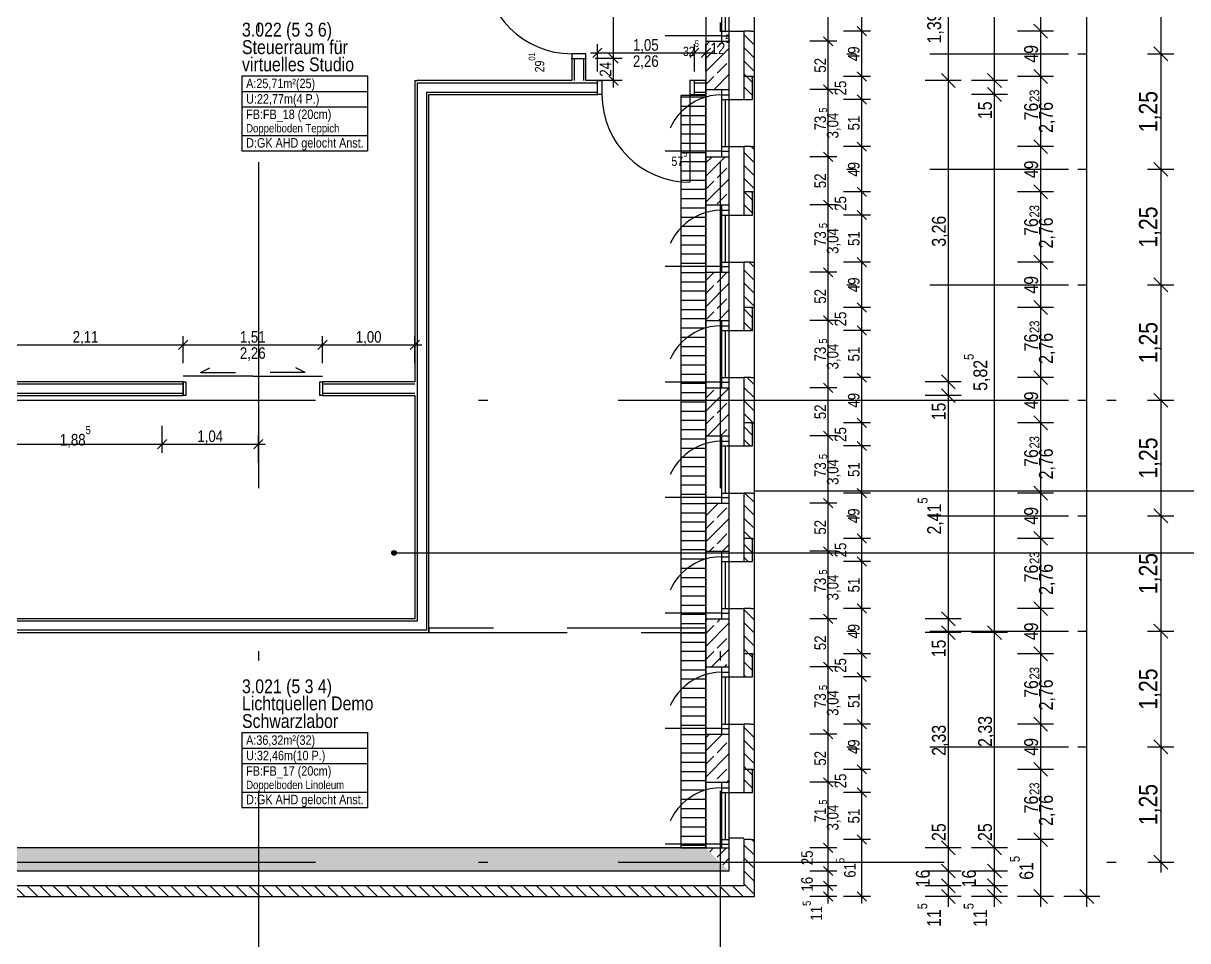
# Model space of a CAD drawing. Extents: x 0.1 to 69.2, y -3.1 to 71.7.
# Drawn here: x 47.27 to 59.87, y 3.18 to 13.11 of the extents above; entities that cross this region are included whole.
import ezdxf

# ---------------------------------------------------------------- set-up
doc = ezdxf.new("R2010")
doc.units = 0
doc.header["$MEASUREMENT"] = 0
for name, pattern in [('Achse', [0.0023, 0, -0.0008, 0.0015, 0]), ('Strichlinie oben', [0.0012, 0.0007, -0.0005]), ('Strichlinie_ kurz', [0.0023, 0.0015, -0.0008]), ('Strichpunktlinie', [0.006703, 0.003528, -0.001764, 0, -0.001411])]:
    doc.linetypes.add(name, pattern=pattern)
for name, color, linetype in [('A11 Achsen.A', 7, 'Continuous'), ('A12 Achsen1-Bem.A', 7, 'Continuous'), ('A12 Achsen1.A', 7, 'Continuous'), ('A27 Unterzug.TK', 7, 'Continuous'), ('A33 Beton Ansicht.TK', 7, 'Continuous'), ('A33 Beton Schnitt.TK', 7, 'Continuous'), ('A35 Mauer Schnitt.TK', 7, 'Continuous'), ('A35 Mauer Schnitt_Versatzstein.TK', 7, 'Continuous'), ('A43 Leichte Trennwand.NK', 7, 'Continuous'), ('A48 Fenster.TU', 7, 'Continuous'), ('A54 Heizung Konvektoren.HT', 7, 'Continuous'), ('A71 Bem100.TX', 7, 'Continuous'), ('A74 Raumstempel.TX', 7, 'Continuous')]:
    doc.layers.add(name, color=color, linetype=linetype)
doc.styles.add('ERSTELLTER_STIL_1', font='ARIALN.TTF')
pattern_1 = [(135, (-18.97232, -5.88776), (0.07071068, 0.07071068), [])]
pattern_2 = [(45, (-18.97232, -5.88776), (-0.14142136, 0.14142136), []), (45, (-19.04303, -5.81705), (-0.14142136, 0.14142136), [0.15, -0.05])]

msp = doc.modelspace()

# ---------------------------------------------------------------- hatches: boundary and pattern name
at = {"layer": 'A33 Beton Schnitt.TK', "linetype": 'Continuous', "ltscale": 1000}
h = msp.add_hatch(dxfattribs=at)
h.set_pattern_fill('BETON__STAHLBETON_0003', color=256, scale=100, style=0, pattern_type=2)
h.set_pattern_definition(pattern_2)
h.paths.add_polyline_path([(54.657, 12.394), (54.827, 12.394), (54.907, 12.394), (54.907, 12.914), (54.827, 12.914), (54.657, 12.914)], flags=0)
h = msp.add_hatch(dxfattribs=at)
h.set_pattern_fill('BETON__STAHLBETON_0003', color=256, scale=100, style=0, pattern_type=2)
h.set_pattern_definition(pattern_2)
h.paths.add_polyline_path([(54.657, 11.144), (54.827, 11.144), (54.907, 11.144), (54.907, 11.664), (54.827, 11.664), (54.657, 11.664)], flags=0)
h = msp.add_hatch(dxfattribs=at)
h.set_pattern_fill('BETON__STAHLBETON_0003', color=256, scale=100, style=0, pattern_type=2)
h.set_pattern_definition(pattern_2)
h.paths.add_polyline_path([(54.657, 9.894), (54.827, 9.894), (54.907, 9.894), (54.907, 10.414), (54.827, 10.414), (54.657, 10.414)], flags=0)
h = msp.add_hatch(dxfattribs=at)
h.set_pattern_fill('BETON__STAHLBETON_0003', color=256, scale=100, style=0, pattern_type=2)
h.set_pattern_definition(pattern_2)
h.paths.add_polyline_path([(54.657, 8.644), (54.827, 8.644), (54.907, 8.644), (54.907, 9.164), (54.827, 9.164), (54.657, 9.164)], flags=0)
h = msp.add_hatch(dxfattribs=at)
h.set_pattern_fill('BETON__STAHLBETON_0003', color=256, scale=100, style=0, pattern_type=2)
h.set_pattern_definition(pattern_2)
h.paths.add_polyline_path([(54.657, 7.914), (54.657, 7.394), (54.827, 7.394), (54.907, 7.394), (54.907, 7.914), (54.827, 7.914)], flags=0)
h = msp.add_hatch(dxfattribs=at)
h.set_pattern_fill('BETON__STAHLBETON_0003', color=256, scale=100, style=0, pattern_type=2)
h.set_pattern_definition(pattern_2)
h.paths.add_polyline_path([(54.657, 6.144), (54.827, 6.144), (54.907, 6.144), (54.907, 6.664), (54.827, 6.664), (54.657, 6.664)], flags=0)
h = msp.add_hatch(dxfattribs=at)
h.set_pattern_fill('BETON__STAHLBETON_0003', color=256, scale=100, style=0, pattern_type=2)
h.set_pattern_definition(pattern_2)
h.paths.add_polyline_path([(54.657, 4.894), (54.827, 4.894), (54.907, 4.894), (54.907, 5.414), (54.827, 5.414), (54.657, 5.414)], flags=0)
h = msp.add_hatch(dxfattribs=at)
h.set_pattern_fill('BETON__STAHLBETON_0003', color=256, scale=100, style=0, pattern_type=2)
h.set_pattern_definition(pattern_2)
h.paths.add_polyline_path([(54.657, 4.184), (26.217, 4.184), (25.967, 3.934), (54.907, 3.934)], flags=0)
h = msp.add_hatch(dxfattribs=at)
h.set_pattern_fill('BETON__STAHLBETON_0003', color=256, scale=100, style=0, pattern_type=2)
h.set_pattern_definition(pattern_2)
h.paths.add_polyline_path([(54.657, 4.184), (54.907, 3.934), (54.907, 4.184), (54.827, 4.184)], flags=0)
at = {"layer": 'A35 Mauer Schnitt.TK', "linetype": 'Continuous', "ltscale": 1000}
h = msp.add_hatch(dxfattribs=at)
h.set_pattern_fill('MW_HLZ_0003', color=256, scale=100, style=0, pattern_type=2)
h.set_pattern_definition(pattern_1)
h.paths.add_polyline_path([(55.182, 13.024), (55.067, 13.024), (55.067, 12.534), (55.182, 12.534)], flags=0)
h = msp.add_hatch(dxfattribs=at)
h.set_pattern_fill('MW_HLZ_0003', color=256, scale=100, style=0, pattern_type=2)
h.set_pattern_definition(pattern_1)
h.paths.add_polyline_path([(55.182, 11.774), (55.067, 11.774), (55.067, 11.284), (55.182, 11.284)], flags=0)
h = msp.add_hatch(dxfattribs=at)
h.set_pattern_fill('MW_HLZ_0003', color=256, scale=100, style=0, pattern_type=2)
h.set_pattern_definition(pattern_1)
h.paths.add_polyline_path([(55.182, 10.524), (55.067, 10.524), (55.067, 10.034), (55.182, 10.034)], flags=0)
h = msp.add_hatch(dxfattribs=at)
h.set_pattern_fill('MW_HLZ_0003', color=256, scale=100, style=0, pattern_type=2)
h.set_pattern_definition(pattern_1)
h.paths.add_polyline_path([(55.182, 9.274), (55.067, 9.274), (55.067, 8.784), (55.182, 8.784)], flags=0)
h = msp.add_hatch(dxfattribs=at)
h.set_pattern_fill('MW_HLZ_0003', color=256, scale=100, style=0, pattern_type=2)
h.set_pattern_definition(pattern_1)
h.paths.add_polyline_path([(55.182, 8.024), (55.067, 8.024), (55.067, 7.534), (55.182, 7.534)], flags=0)
h = msp.add_hatch(dxfattribs=at)
h.set_pattern_fill('MW_HLZ_0003', color=256, scale=100, style=0, pattern_type=2)
h.set_pattern_definition(pattern_1)
h.paths.add_polyline_path([(55.182, 6.774), (55.067, 6.774), (55.067, 6.284), (55.182, 6.284)], flags=0)
h = msp.add_hatch(dxfattribs=at)
h.set_pattern_fill('MW_HLZ_0003', color=256, scale=100, style=0, pattern_type=2)
h.set_pattern_definition(pattern_1)
h.paths.add_polyline_path([(55.182, 5.524), (55.067, 5.524), (55.067, 5.034), (55.182, 5.034)], flags=0)
h = msp.add_hatch(dxfattribs=at)
h.set_pattern_fill('MW_HLZ_0003', color=256, scale=100, style=0, pattern_type=2)
h.set_pattern_definition(pattern_1)
h.paths.add_polyline_path([(55.182, 4.274), (55.067, 4.274), (55.067, 3.774), (55.182, 3.659)], flags=0)
h = msp.add_hatch(dxfattribs=at)
h.set_pattern_fill('MW_HLZ_0003', color=256, scale=100, style=0, pattern_type=2)
h.set_pattern_definition(pattern_1)
h.paths.add_polyline_path([(55.067, 3.774), (25.807, 3.774), (25.692, 3.659), (55.182, 3.659)], flags=0)
at = {"layer": 'A35 Mauer Schnitt_Versatzstein.TK', "linetype": 'Continuous', "ltscale": 1000}
h = msp.add_hatch(dxfattribs=at)
h.set_pattern_fill('MW_HLZ_0003', color=256, scale=100, style=0, pattern_type=2)
h.set_pattern_definition(pattern_1)
h.paths.add_polyline_path([(55.162, 12.284), (55.162, 12.534), (55.067, 12.534), (55.067, 12.284)], flags=0)
h = msp.add_hatch(dxfattribs=at)
h.set_pattern_fill('MW_HLZ_0003', color=256, scale=100, style=0, pattern_type=2)
h.set_pattern_definition(pattern_1)
h.paths.add_polyline_path([(55.162, 11.034), (55.162, 11.284), (55.067, 11.284), (55.067, 11.034)], flags=0)
h = msp.add_hatch(dxfattribs=at)
h.set_pattern_fill('MW_HLZ_0003', color=256, scale=100, style=0, pattern_type=2)
h.set_pattern_definition(pattern_1)
h.paths.add_polyline_path([(55.162, 9.784), (55.162, 10.034), (55.067, 10.034), (55.067, 9.784)], flags=0)
h = msp.add_hatch(dxfattribs=at)
h.set_pattern_fill('MW_HLZ_0003', color=256, scale=100, style=0, pattern_type=2)
h.set_pattern_definition(pattern_1)
h.paths.add_polyline_path([(55.162, 8.534), (55.162, 8.784), (55.067, 8.784), (55.067, 8.534)], flags=0)
h = msp.add_hatch(dxfattribs=at)
h.set_pattern_fill('MW_HLZ_0003', color=256, scale=100, style=0, pattern_type=2)
h.set_pattern_definition(pattern_1)
h.paths.add_polyline_path([(55.162, 7.284), (55.162, 7.534), (55.067, 7.534), (55.067, 7.284)], flags=0)
h = msp.add_hatch(dxfattribs=at)
h.set_pattern_fill('MW_HLZ_0003', color=256, scale=100, style=0, pattern_type=2)
h.set_pattern_definition(pattern_1)
h.paths.add_polyline_path([(55.162, 6.034), (55.162, 6.284), (55.067, 6.284), (55.067, 6.034)], flags=0)
h = msp.add_hatch(dxfattribs=at)
h.set_pattern_fill('MW_HLZ_0003', color=256, scale=100, style=0, pattern_type=2)
h.set_pattern_definition(pattern_1)
h.paths.add_polyline_path([(55.162, 4.784), (55.162, 5.034), (55.067, 5.034), (55.067, 4.784)], flags=0)
at = {"layer": 'A54 Heizung Konvektoren.HT', "linetype": 'Continuous', "ltscale": 1000}
h = msp.add_hatch(dxfattribs=at)
h.set_pattern_fill('HOLZ_SCHALUNG_LIEGEND__1_A2', color=256, scale=100, style=0, pattern_type=2)
h.set_pattern_definition([(0, (-18.97232, -5.88776), (0, 0.1), [])])
h.paths.add_polyline_path([(54.657, 4.184), (54.657, 12.329), (54.385, 12.329), (54.385, 4.184)], flags=0)
at = {"layer": 'A74 Raumstempel.TX', "linetype": 'Continuous'}
msp.add_hatch(color=256, dxfattribs=at).paths.add_polyline_path([(51.306, 7.377), (51.304, 7.387), (51.298, 7.395), (51.29, 7.4), (51.281, 7.402), (51.271, 7.4), (51.263, 7.395), (51.258, 7.387), (51.256, 7.377), (51.258, 7.368), (51.263, 7.359), (51.271, 7.354), (51.281, 7.352), (51.29, 7.354), (51.298, 7.359), (51.304, 7.368)], flags=0)

# ---------------------------------------------------------------- linework, layer by layer
at = {"layer": 'A11 Achsen.A', "linetype": 'Strichpunktlinie', "ltscale": 1000}
for p, q in [((49.812, 66.029), (49.812, -2.341)), ((54.812, 66.029), (54.812, -2.341)), ((19.692, 9.029), (61.182, 9.029)), ((19.692, 4.029), (61.182, 4.029))]:
    msp.add_line(p, q, dxfattribs=at)
at = {"layer": 'A12 Achsen1-Bem.A', "linetype": 'Continuous', "ltscale": 1000}
for p, q in [((59.582, 14.029), (59.582, 12.779)), ((59.439, 12.779), (59.722, 12.779)), ((59.657, 12.704), (59.507, 12.854)), ((59.582, 12.779), (59.582, 11.529)), ((59.657, 11.454), (59.507, 11.604)), ((59.439, 11.529), (59.722, 11.529)), ((59.582, 11.529), (59.582, 10.279)), ((59.657, 10.204), (59.507, 10.354)), ((59.439, 10.279), (59.722, 10.279)), ((59.582, 10.279), (59.582, 9.029)), ((59.657, 8.954), (59.507, 9.104)), ((59.439, 9.029), (59.722, 9.029)), ((59.582, 9.029), (59.582, 7.779)), ((59.657, 7.704), (59.507, 7.854)), ((59.439, 7.779), (59.722, 7.779)), ((59.582, 7.779), (59.582, 6.529)), ((59.657, 6.454), (59.507, 6.604)), ((59.439, 6.529), (59.722, 6.529)), ((59.582, 6.529), (59.582, 5.279)), ((59.657, 5.204), (59.507, 5.354)), ((59.439, 5.279), (59.722, 5.279)), ((59.582, 5.279), (59.582, 4.029)), ((59.507, 4.104), (59.657, 3.954)), ((59.441, 4.029), (59.724, 4.029)), ((59.582, 4.029), (59.582, 3.917))]:
    msp.add_line(p, q, dxfattribs=at)
at = {"layer": 'A12 Achsen1.A', "linetype": 'Achse', "ltscale": 1000}
for p, q in [((56.182, 12.779), (59.682, 12.779)), ((56.182, 11.529), (59.682, 11.529)), ((56.182, 10.279), (59.682, 10.279)), ((56.182, 9.029), (59.682, 9.029)), ((56.182, 7.779), (59.682, 7.779)), ((56.182, 6.529), (59.682, 6.529)), ((56.182, 5.279), (59.682, 5.279))]:
    msp.add_line(p, q, dxfattribs=at)
at = {"layer": 'A27 Unterzug.TK', "linetype": 'Continuous', "ltscale": 1000}
for p, q in [((54.657, 12.914), (54.827, 12.914)), ((54.827, 12.914), (54.907, 12.914)), ((53.207, 12.729), (53.232, 12.729)), ((53.232, 12.729), (53.332, 12.729)), ((53.332, 12.729), (53.357, 12.729)), ((53.482, 12.464), (53.482, 12.489)), ((54.532, 12.464), (54.532, 12.489)), ((53.482, 12.364), (53.482, 12.464)), ((53.482, 12.339), (53.482, 12.364)), ((54.532, 12.364), (54.532, 12.464)), ((54.532, 12.339), (54.532, 12.364)), ((54.657, 12.394), (54.827, 12.394)), ((54.827, 12.394), (54.907, 12.394)), ((54.657, 11.664), (54.827, 11.664)), ((54.827, 11.664), (54.907, 11.664)), ((54.657, 11.144), (54.827, 11.144)), ((54.827, 11.144), (54.907, 11.144)), ((54.657, 10.414), (54.827, 10.414)), ((54.827, 10.414), (54.907, 10.414)), ((54.657, 9.894), (54.827, 9.894)), ((54.827, 9.894), (54.907, 9.894)), ((48.997, 9.229), (48.997, 9.204)), ((48.997, 9.204), (48.997, 9.104)), ((50.507, 9.229), (50.507, 9.204)), ((50.507, 9.204), (50.507, 9.104)), ((48.997, 9.104), (48.997, 9.079)), ((50.507, 9.104), (50.507, 9.079)), ((54.657, 9.164), (54.827, 9.164)), ((54.827, 9.164), (54.907, 9.164)), ((54.657, 8.644), (54.827, 8.644)), ((54.827, 8.644), (54.907, 8.644)), ((54.657, 7.914), (54.827, 7.914)), ((54.827, 7.914), (54.907, 7.914)), ((54.657, 7.394), (54.827, 7.394)), ((54.827, 7.394), (54.907, 7.394)), ((54.657, 6.664), (54.827, 6.664)), ((54.827, 6.664), (54.907, 6.664)), ((54.657, 6.144), (54.827, 6.144)), ((54.827, 6.144), (54.907, 6.144)), ((54.657, 5.414), (54.827, 5.414)), ((54.827, 5.414), (54.907, 5.414)), ((54.657, 4.894), (54.827, 4.894)), ((54.827, 4.894), (54.907, 4.894)), ((54.657, 4.184), (54.827, 4.184)), ((54.827, 4.184), (54.907, 4.184))]:
    msp.add_line(p, q, dxfattribs=at)
at = {"layer": 'A33 Beton Ansicht.TK', "linetype": 'Continuous', "ltscale": 1000}
msp.add_line((55.182, 8.049), (69.202, 8.049), dxfattribs=at)
at = {"layer": 'A33 Beton Schnitt.TK', "linetype": 'Continuous', "ltscale": 1000}
for p, q in [((54.657, 13.644), (54.657, 12.914)), ((54.827, 13.644), (54.827, 12.914)), ((54.907, 13.644), (54.907, 12.914)), ((54.867, 13.534), (54.867, 13.024)), ((54.827, 13.024), (54.907, 13.024)), ((54.907, 13.024), (55.067, 13.024)), ((54.827, 12.914), (54.907, 12.914)), ((54.827, 12.914), (54.907, 12.914)), ((54.827, 12.914), (54.907, 12.914)), ((54.907, 12.914), (54.907, 12.394)), ((54.657, 12.394), (54.657, 11.664)), ((54.827, 12.394), (54.907, 12.394)), ((54.827, 12.394), (54.907, 12.394)), ((54.827, 12.394), (54.827, 11.664)), ((54.827, 12.394), (54.907, 12.394)), ((54.907, 12.394), (54.907, 11.664)), ((54.827, 12.284), (54.907, 12.284)), ((54.867, 12.284), (54.867, 11.774)), ((54.907, 12.284), (55.067, 12.284)), ((54.827, 11.774), (54.907, 11.774)), ((54.907, 11.774), (55.067, 11.774)), ((54.827, 11.664), (54.907, 11.664)), ((54.827, 11.664), (54.907, 11.664)), ((54.827, 11.664), (54.907, 11.664)), ((54.907, 11.664), (54.907, 11.144)), ((54.657, 11.144), (54.657, 10.414)), ((54.827, 11.144), (54.907, 11.144)), ((54.827, 11.144), (54.907, 11.144)), ((54.827, 11.144), (54.827, 10.414)), ((54.827, 11.144), (54.907, 11.144)), ((54.907, 11.144), (54.907, 10.414)), ((54.827, 11.034), (54.907, 11.034)), ((54.867, 11.034), (54.867, 10.524)), ((54.907, 11.034), (55.067, 11.034)), ((54.827, 10.524), (54.907, 10.524)), ((54.907, 10.524), (55.067, 10.524)), ((54.827, 10.414), (54.907, 10.414)), ((54.827, 10.414), (54.907, 10.414)), ((54.827, 10.414), (54.907, 10.414)), ((54.907, 10.414), (54.907, 9.894)), ((54.657, 9.894), (54.657, 9.164)), ((54.827, 9.894), (54.907, 9.894)), ((54.827, 9.894), (54.907, 9.894)), ((54.827, 9.894), (54.827, 9.164)), ((54.827, 9.894), (54.907, 9.894)), ((54.907, 9.894), (54.907, 9.164)), ((54.827, 9.784), (54.907, 9.784)), ((54.867, 9.784), (54.867, 9.274)), ((54.907, 9.784), (55.067, 9.784)), ((54.827, 9.274), (54.907, 9.274)), ((54.907, 9.274), (55.067, 9.274)), ((54.827, 9.164), (54.907, 9.164)), ((54.827, 9.164), (54.907, 9.164)), ((54.827, 9.164), (54.907, 9.164)), ((54.907, 9.164), (54.907, 8.644)), ((54.657, 8.644), (54.657, 7.914)), ((54.827, 8.644), (54.907, 8.644)), ((54.827, 8.644), (54.907, 8.644)), ((54.827, 8.644), (54.827, 7.914)), ((54.827, 8.644), (54.907, 8.644)), ((54.907, 8.644), (54.907, 7.914)), ((54.827, 8.534), (54.907, 8.534)), ((54.867, 8.534), (54.867, 8.024)), ((54.907, 8.534), (55.067, 8.534)), ((54.827, 8.024), (54.907, 8.024)), ((54.907, 8.024), (55.067, 8.024)), ((54.827, 7.914), (54.907, 7.914)), ((54.827, 7.914), (54.907, 7.914)), ((54.827, 7.914), (54.907, 7.914)), ((54.907, 7.914), (54.907, 7.394)), ((54.657, 7.394), (54.657, 6.664)), ((54.827, 7.394), (54.907, 7.394)), ((54.827, 7.394), (54.907, 7.394)), ((54.827, 7.394), (54.827, 6.664)), ((54.827, 7.394), (54.907, 7.394)), ((54.907, 7.394), (54.907, 6.664)), ((54.827, 7.284), (54.907, 7.284)), ((54.867, 7.284), (54.867, 6.774)), ((54.907, 7.284), (55.067, 7.284)), ((54.827, 6.774), (54.907, 6.774)), ((54.907, 6.774), (55.067, 6.774)), ((54.827, 6.664), (54.907, 6.664)), ((54.827, 6.664), (54.907, 6.664)), ((54.827, 6.664), (54.907, 6.664)), ((54.907, 6.664), (54.907, 6.144)), ((54.657, 6.144), (54.657, 5.414)), ((54.827, 6.144), (54.907, 6.144)), ((54.827, 6.144), (54.907, 6.144)), ((54.827, 6.144), (54.827, 5.414)), ((54.827, 6.144), (54.907, 6.144)), ((54.907, 6.144), (54.907, 5.414)), ((54.827, 6.034), (54.907, 6.034)), ((54.867, 6.034), (54.867, 5.524)), ((54.907, 6.034), (55.067, 6.034)), ((54.827, 5.524), (54.907, 5.524)), ((54.907, 5.524), (55.067, 5.524)), ((54.827, 5.414), (54.907, 5.414)), ((54.827, 5.414), (54.907, 5.414)), ((54.827, 5.414), (54.907, 5.414)), ((54.907, 5.414), (54.907, 4.894)), ((54.657, 4.894), (54.657, 4.184)), ((54.827, 4.894), (54.907, 4.894)), ((54.827, 4.894), (54.907, 4.894)), ((54.827, 4.894), (54.827, 4.184)), ((54.827, 4.894), (54.907, 4.894)), ((54.907, 4.894), (54.907, 4.184)), ((54.827, 4.784), (54.907, 4.784)), ((54.867, 4.784), (54.867, 4.274)), ((54.907, 4.784), (55.067, 4.784)), ((54.907, 4.294), (55.067, 4.294)), ((54.827, 4.274), (54.907, 4.274)), ((54.827, 4.184), (54.907, 4.184)), ((54.827, 4.184), (54.907, 4.184)), ((54.827, 4.184), (54.907, 4.184)), ((54.907, 4.184), (54.907, 3.934)), ((54.907, 3.934), (25.967, 3.934))]:
    msp.add_line(p, q, dxfattribs=at)
at = {"layer": 'A33 Beton Schnitt.TK', "linetype": 'Continuous', "ltscale": 1000, "flags": 128}
for points in [[(54.657, 12.914), (54.657, 12.394)], [(54.657, 11.664), (54.657, 11.144)], [(54.657, 10.414), (54.657, 9.894)], [(54.657, 9.164), (54.657, 8.644)], [(54.657, 7.914), (54.657, 7.394)], [(54.657, 6.664), (54.657, 6.144)], [(54.657, 5.414), (54.657, 4.894)], [(54.657, 4.184), (46.622, 4.184)]]:
    msp.add_lwpolyline(points, dxfattribs=at)
at = {"layer": 'A33 Beton Schnitt.TK', "linetype": 'Continuous', "lineweight": 0, "ltscale": 1000, "flags": 128}
for points in [[(55.067, 12.394), (55.067, 12.914)], [(55.067, 11.144), (55.067, 11.664)], [(55.067, 9.894), (55.067, 10.414)], [(55.067, 8.644), (55.067, 9.164)], [(55.067, 7.394), (55.067, 7.914)], [(55.067, 6.144), (55.067, 6.664)], [(55.067, 4.894), (55.067, 5.414)], [(55.067, 3.774), (55.067, 4.184)], [(25.807, 3.774), (55.067, 3.774)]]:
    msp.add_lwpolyline(points, dxfattribs=at)
at = {"layer": 'A35 Mauer Schnitt.TK', "linetype": 'Continuous', "ltscale": 1000}
for p, q in [((55.182, 13.024), (55.182, 13.784)), ((55.142, 13.024), (55.067, 13.024)), ((55.142, 13.024), (55.182, 13.024)), ((55.142, 12.534), (55.067, 12.534)), ((55.142, 12.534), (55.182, 12.534)), ((55.182, 11.774), (55.182, 12.534)), ((55.142, 11.774), (55.067, 11.774)), ((55.142, 11.774), (55.182, 11.774)), ((55.142, 11.284), (55.067, 11.284)), ((55.142, 11.284), (55.182, 11.284)), ((55.182, 10.524), (55.182, 11.284)), ((55.142, 10.524), (55.067, 10.524)), ((55.142, 10.524), (55.182, 10.524)), ((55.142, 10.034), (55.067, 10.034)), ((55.142, 10.034), (55.182, 10.034)), ((55.182, 9.274), (55.182, 10.034)), ((55.142, 9.274), (55.067, 9.274)), ((55.142, 9.274), (55.182, 9.274)), ((55.142, 8.784), (55.067, 8.784)), ((55.142, 8.784), (55.182, 8.784)), ((55.182, 8.024), (55.182, 8.784)), ((55.142, 8.024), (55.067, 8.024)), ((55.142, 8.024), (55.182, 8.024)), ((55.142, 7.534), (55.067, 7.534)), ((55.142, 7.534), (55.182, 7.534)), ((55.182, 6.774), (55.182, 7.534)), ((55.142, 6.774), (55.067, 6.774)), ((55.142, 6.774), (55.182, 6.774)), ((55.142, 6.284), (55.067, 6.284)), ((55.142, 6.284), (55.182, 6.284)), ((55.182, 5.524), (55.182, 6.284)), ((55.142, 5.524), (55.067, 5.524)), ((55.142, 5.524), (55.182, 5.524)), ((55.142, 5.034), (55.067, 5.034)), ((55.142, 5.034), (55.182, 5.034)), ((55.182, 4.274), (55.182, 5.034)), ((55.142, 4.274), (55.067, 4.274)), ((55.142, 4.274), (55.182, 4.274))]:
    msp.add_line(p, q, dxfattribs=at)
at = {"layer": 'A35 Mauer Schnitt.TK', "linetype": 'Continuous', "ltscale": 1000, "flags": 128}
for points in [[(55.067, 13.024), (55.067, 12.534)], [(55.182, 12.534), (55.182, 13.024)], [(55.067, 11.774), (55.067, 11.284)], [(55.182, 11.284), (55.182, 11.774)], [(55.067, 10.524), (55.067, 10.034)], [(55.182, 10.034), (55.182, 10.524)], [(55.067, 9.274), (55.067, 8.784)], [(55.182, 8.784), (55.182, 9.274)], [(55.067, 8.024), (55.067, 7.534)], [(55.182, 7.534), (55.182, 8.024)], [(55.067, 6.774), (55.067, 6.284)], [(55.182, 6.284), (55.182, 6.774)], [(55.067, 5.524), (55.067, 5.034)], [(55.182, 5.034), (55.182, 5.524)], [(55.067, 4.274), (55.067, 3.774)], [(55.182, 3.659), (55.182, 4.274)], [(25.692, 3.659), (55.182, 3.659)], [(55.067, 3.774), (25.807, 3.774)]]:
    msp.add_lwpolyline(points, dxfattribs=at)
at = {"layer": 'A35 Mauer Schnitt_Versatzstein.TK', "linetype": 'Continuous', "ltscale": 1000, "flags": 128}
for points in [[(55.162, 12.534), (55.067, 12.534)], [(55.067, 12.534), (55.067, 12.284)], [(55.162, 12.284), (55.162, 12.534)], [(55.067, 12.284), (55.162, 12.284)], [(55.162, 11.284), (55.067, 11.284)], [(55.067, 11.284), (55.067, 11.034)], [(55.162, 11.034), (55.162, 11.284)], [(55.067, 11.034), (55.162, 11.034)], [(55.162, 10.034), (55.067, 10.034)], [(55.067, 10.034), (55.067, 9.784)], [(55.162, 9.784), (55.162, 10.034)], [(55.067, 9.784), (55.162, 9.784)], [(55.162, 8.784), (55.067, 8.784)], [(55.067, 8.784), (55.067, 8.534)], [(55.162, 8.534), (55.162, 8.784)], [(55.067, 8.534), (55.162, 8.534)], [(55.162, 7.534), (55.067, 7.534)], [(55.067, 7.534), (55.067, 7.284)], [(55.162, 7.284), (55.162, 7.534)], [(55.067, 7.284), (55.162, 7.284)], [(55.162, 6.284), (55.067, 6.284)], [(55.067, 6.284), (55.067, 6.034)], [(55.162, 6.034), (55.162, 6.284)], [(55.067, 6.034), (55.162, 6.034)], [(55.162, 5.034), (55.067, 5.034)], [(55.067, 5.034), (55.067, 4.784)], [(55.162, 4.784), (55.162, 5.034)], [(55.067, 4.784), (55.162, 4.784)]]:
    msp.add_lwpolyline(points, dxfattribs=at)
at = {"layer": 'A43 Leichte Trennwand.NK', "linetype": 'Continuous', "ltscale": 1000}
for p, q in [((53.357, 12.779), (53.207, 12.779)), ((53.207, 12.779), (53.207, 12.729)), ((53.357, 12.729), (53.357, 12.779)), ((53.207, 12.729), (53.357, 12.729)), ((53.207, 12.729), (53.232, 12.729)), ((53.232, 12.729), (53.232, 12.489)), ((53.232, 12.729), (53.332, 12.729)), ((53.332, 12.729), (53.332, 12.489)), ((53.332, 12.729), (53.357, 12.729)), ((53.482, 12.489), (53.532, 12.489)), ((53.482, 12.339), (53.482, 12.489)), ((53.482, 12.464), (53.482, 12.489)), ((53.532, 12.489), (53.532, 12.339)), ((54.532, 12.489), (54.482, 12.489)), ((54.482, 12.489), (54.482, 12.339)), ((54.532, 12.339), (54.532, 12.489)), ((54.532, 12.464), (54.532, 12.489)), ((51.532, 12.464), (51.532, 12.364)), ((51.532, 12.464), (53.482, 12.464)), ((51.532, 12.364), (51.532, 6.639)), ((51.632, 12.364), (51.632, 12.339)), ((51.632, 12.364), (53.482, 12.364)), ((53.482, 12.364), (53.482, 12.464)), ((53.482, 12.339), (53.482, 12.364)), ((54.532, 12.464), (54.657, 12.464)), ((54.532, 12.364), (54.532, 12.464)), ((54.532, 12.364), (54.657, 12.364)), ((54.532, 12.339), (54.532, 12.364)), ((51.632, 12.339), (51.632, 6.539)), ((53.532, 12.339), (53.482, 12.339)), ((54.482, 12.339), (54.482, 11.389)), ((54.482, 12.339), (54.532, 12.339)), ((49.185, 9.329), (49.285, 9.379)), ((49.185, 9.329), (49.563, 9.329)), ((50.318, 9.329), (49.94, 9.329)), ((50.318, 9.329), (50.218, 9.379)), ((48.997, 9.204), (46.887, 9.204)), ((49.752, 9.289), (48.997, 9.289)), ((48.997, 9.23), (49.027, 9.23)), ((48.997, 9.079), (48.997, 9.23)), ((48.997, 9.229), (48.997, 9.079)), ((49.027, 9.23), (49.027, 9.079)), ((49.752, 9.289), (50.507, 9.289)), ((50.477, 9.079), (50.477, 9.23)), ((50.477, 9.23), (50.507, 9.23)), ((50.507, 9.23), (50.507, 9.079)), ((50.507, 9.229), (50.507, 9.079)), ((51.507, 9.204), (50.507, 9.204)), ((48.997, 9.104), (46.887, 9.104)), ((49.027, 9.079), (48.997, 9.079)), ((50.507, 9.079), (50.477, 9.079)), ((51.507, 9.104), (50.507, 9.104)), ((51.532, 6.639), (46.622, 6.639)), ((51.632, 6.539), (46.622, 6.539))]:
    msp.add_line(p, q, dxfattribs=at)
at = {"layer": 'A43 Leichte Trennwand.NK', "linetype": 'Continuous', "ltscale": 1000, "flags": 128}
for points in [[(53.207, 12.729), (53.207, 12.489)], [(53.357, 12.489), (53.357, 12.729)], [(51.507, 12.489), (51.507, 9.229)], [(51.507, 12.489), (51.532, 12.489)], [(53.207, 12.489), (51.532, 12.489)], [(53.482, 12.489), (53.357, 12.489)], [(54.657, 12.489), (54.532, 12.489)], [(54.657, 12.464), (54.657, 12.489)], [(54.657, 12.364), (54.657, 12.464)], [(54.657, 12.339), (54.657, 12.364)], [(51.657, 6.514), (51.657, 12.339)], [(51.657, 12.339), (53.482, 12.339)], [(54.532, 12.339), (54.657, 12.339)], [(48.997, 9.229), (46.887, 9.229)], [(51.507, 9.229), (50.507, 9.229)], [(46.887, 9.079), (48.997, 9.079)], [(50.507, 9.079), (51.507, 9.079)], [(51.507, 9.079), (51.507, 6.664)], [(51.507, 6.664), (46.622, 6.664)], [(46.622, 6.514), (51.657, 6.514)]]:
    msp.add_lwpolyline(points, dxfattribs=at)
at = {"layer": 'A43 Leichte Trennwand.NK', "linetype": 'Strichlinie_ kurz', "ltscale": 1000, "flags": 128}
for points in [[(54.657, 6.564), (51.657, 6.564)], [(51.657, 6.564), (51.657, 6.514)], [(54.657, 6.514), (54.657, 6.564)], [(51.657, 6.514), (54.657, 6.514)]]:
    msp.add_lwpolyline(points, dxfattribs=at)
at = {"layer": 'A43 Leichte Trennwand.NK', "linetype": 'Continuous', "ltscale": 1000}
for centre in [(53.207, 13.729), (54.482, 12.339)]:
    msp.add_arc(centre, 0.95, 180, 270, dxfattribs=at)
for p in [(53.207, 12.729), (53.357, 12.729), (53.482, 12.489), (54.532, 12.489), (53.482, 12.339), (54.532, 12.339)]:
    msp.add_point(p, dxfattribs=at)
at = {"layer": 'A48 Fenster.TU', "linetype": 'Strichlinie oben', "ltscale": 1000}
for p, q in [((54.827, 12.975), (54.217, 12.975)), ((54.827, 11.725), (54.217, 11.725)), ((54.827, 10.475), (54.217, 10.475)), ((54.827, 9.225), (54.217, 9.225)), ((54.827, 7.975), (54.217, 7.975)), ((54.827, 6.725), (54.217, 6.725)), ((54.827, 5.475), (54.217, 5.475)), ((54.827, 4.225), (54.217, 4.225))]:
    msp.add_line(p, q, dxfattribs=at)
at = {"layer": 'A48 Fenster.TU', "linetype": 'Continuous', "ltscale": 1000}
for p, q in [((54.827, 12.975), (54.907, 12.975)), ((54.827, 12.335), (54.907, 12.335)), ((54.827, 11.725), (54.907, 11.725)), ((54.827, 11.085), (54.907, 11.085)), ((54.827, 10.475), (54.907, 10.475)), ((54.827, 9.835), (54.907, 9.835)), ((54.827, 9.225), (54.907, 9.225)), ((54.827, 8.585), (54.907, 8.585)), ((54.827, 7.975), (54.907, 7.975)), ((54.827, 7.335), (54.907, 7.335)), ((54.827, 6.725), (54.907, 6.725)), ((54.827, 6.085), (54.907, 6.085)), ((54.827, 5.475), (54.907, 5.475)), ((54.827, 4.835), (54.907, 4.835)), ((54.827, 4.225), (54.907, 4.225))]:
    msp.add_line(p, q, dxfattribs=at)
at = {"layer": 'A48 Fenster.TU', "linetype": 'Strichlinie oben', "ltscale": 1000}
for centre in [(54.827, 12.975), (54.827, 11.725), (54.827, 10.475), (54.827, 9.225), (54.827, 7.975), (54.827, 6.725), (54.827, 5.475), (54.827, 4.225)]:
    msp.add_arc(centre, 0.61, 90, 180, dxfattribs=at)
at = {"layer": 'A54 Heizung Konvektoren.HT', "linetype": 'Continuous', "ltscale": 1000}
for p, q in [((54.657, 12.329), (54.385, 12.329)), ((54.385, 12.329), (54.385, 4.184)), ((54.657, 4.184), (54.657, 12.329)), ((54.385, 4.184), (54.657, 4.184))]:
    msp.add_line(p, q, dxfattribs=at)
at = {"layer": 'A71 Bem100.TX', "linetype": 'Continuous', "ltscale": 1000}
for p, q in [((58.782, 3.659), (58.782, 57.649)), ((57.782, 12.489), (57.782, 17.639)), ((57.282, 12.489), (57.282, 13.884)), ((53.657, 12.729), (53.657, 13.779)), ((58.282, 13.024), (58.282, 13.784)), ((55.982, 12.914), (55.982, 13.644)), ((56.345, 13.024), (56.345, 13.534)), ((56.438, 13.024), (56.145, 13.024)), ((56.295, 13.074), (56.395, 12.974)), ((56.345, 12.534), (56.345, 13.024)), ((58.422, 13.024), (58.032, 13.024)), ((58.207, 13.099), (58.357, 12.949)), ((58.282, 12.534), (58.282, 13.024)), ((53.482, 12.589), (53.482, 12.883)), ((54.532, 12.589), (54.532, 12.883)), ((54.657, 12.589), (54.657, 12.883)), ((56.075, 12.914), (55.782, 12.914)), ((55.932, 12.964), (56.032, 12.864)), ((55.982, 12.394), (55.982, 12.914)), ((53.407, 12.789), (53.482, 12.789)), ((53.532, 12.839), (53.432, 12.739)), ((53.482, 12.789), (54.532, 12.789)), ((53.607, 12.779), (53.707, 12.679)), ((54.582, 12.839), (54.482, 12.739)), ((54.532, 12.789), (54.657, 12.789)), ((54.607, 12.739), (54.707, 12.839)), ((54.657, 12.789), (54.732, 12.789)), ((53.75, 12.729), (53.457, 12.729)), ((53.657, 12.489), (53.657, 12.729)), ((58.207, 12.609), (58.357, 12.459)), ((53.75, 12.489), (53.457, 12.489)), ((53.607, 12.539), (53.707, 12.439)), ((53.657, 12.414), (53.657, 12.489)), ((56.438, 12.534), (56.145, 12.534)), ((56.295, 12.584), (56.395, 12.484)), ((56.345, 12.284), (56.345, 12.534)), ((57.422, 12.489), (57.032, 12.489)), ((57.207, 12.564), (57.357, 12.414)), ((57.282, 9.229), (57.282, 12.489)), ((57.922, 12.489), (57.532, 12.489)), ((57.707, 12.564), (57.857, 12.414)), ((57.782, 12.339), (57.782, 12.489)), ((58.422, 12.534), (58.032, 12.534)), ((58.282, 11.774), (58.282, 12.534)), ((56.075, 12.394), (55.782, 12.394)), ((55.932, 12.444), (56.032, 12.344)), ((55.982, 11.664), (55.982, 12.394)), ((57.707, 12.414), (57.857, 12.264)), ((56.438, 12.284), (56.145, 12.284)), ((56.295, 12.334), (56.395, 12.234)), ((56.345, 11.774), (56.345, 12.284)), ((57.922, 12.339), (57.532, 12.339)), ((57.782, 6.514), (57.782, 12.339)), ((56.438, 11.774), (56.145, 11.774)), ((56.295, 11.824), (56.395, 11.724)), ((56.345, 11.284), (56.345, 11.774)), ((58.422, 11.774), (58.032, 11.774)), ((58.207, 11.849), (58.357, 11.699)), ((58.282, 11.284), (58.282, 11.774)), ((56.075, 11.664), (55.782, 11.664)), ((55.932, 11.714), (56.032, 11.614)), ((55.982, 11.144), (55.982, 11.664)), ((58.207, 11.359), (58.357, 11.209)), ((56.438, 11.284), (56.145, 11.284)), ((56.295, 11.334), (56.395, 11.234)), ((56.345, 11.034), (56.345, 11.284)), ((58.422, 11.284), (58.032, 11.284)), ((58.282, 10.524), (58.282, 11.284)), ((56.075, 11.144), (55.782, 11.144)), ((55.932, 11.194), (56.032, 11.094)), ((55.982, 10.414), (55.982, 11.144)), ((56.438, 11.034), (56.145, 11.034)), ((56.295, 11.084), (56.395, 10.984)), ((56.345, 10.524), (56.345, 11.034)), ((58.207, 10.599), (58.357, 10.449)), ((55.932, 10.464), (56.032, 10.364)), ((56.438, 10.524), (56.145, 10.524)), ((56.295, 10.574), (56.395, 10.474)), ((56.345, 10.034), (56.345, 10.524)), ((58.422, 10.524), (58.032, 10.524)), ((58.282, 10.034), (58.282, 10.524)), ((56.075, 10.414), (55.782, 10.414)), ((55.982, 9.894), (55.982, 10.414)), ((58.207, 10.109), (58.357, 9.959)), ((56.438, 10.034), (56.145, 10.034)), ((56.295, 10.084), (56.395, 9.984)), ((56.345, 9.784), (56.345, 10.034)), ((58.422, 10.034), (58.032, 10.034)), ((58.282, 9.274), (58.282, 10.034)), ((56.075, 9.894), (55.782, 9.894)), ((55.932, 9.944), (56.032, 9.844)), ((55.982, 9.164), (55.982, 9.894)), ((56.295, 9.834), (56.395, 9.734)), ((48.997, 9.429), (48.997, 9.723)), ((50.507, 9.429), (50.507, 9.723)), ((51.507, 9.429), (51.507, 9.723)), ((56.438, 9.784), (56.145, 9.784)), ((56.345, 9.274), (56.345, 9.784)), ((46.887, 9.629), (48.997, 9.629)), ((49.047, 9.679), (48.947, 9.579)), ((48.997, 9.629), (50.507, 9.629)), ((50.557, 9.679), (50.457, 9.579)), ((50.507, 9.629), (51.507, 9.629)), ((51.457, 9.579), (51.557, 9.679)), ((51.507, 9.629), (51.582, 9.629)), ((58.207, 9.349), (58.357, 9.199)), ((55.932, 9.214), (56.032, 9.114)), ((56.438, 9.274), (56.145, 9.274)), ((56.295, 9.324), (56.395, 9.224)), ((56.345, 8.784), (56.345, 9.274)), ((57.422, 9.229), (57.032, 9.229)), ((57.207, 9.304), (57.357, 9.154)), ((57.282, 9.079), (57.282, 9.229)), ((58.422, 9.274), (58.032, 9.274)), ((58.282, 8.784), (58.282, 9.274)), ((56.075, 9.164), (55.782, 9.164)), ((55.982, 8.644), (55.982, 9.164)), ((57.422, 9.079), (57.032, 9.079)), ((57.207, 9.154), (57.357, 9.004)), ((57.282, 6.664), (57.282, 9.079)), ((56.295, 8.834), (56.395, 8.734)), ((58.207, 8.859), (58.357, 8.709)), ((48.772, 8.461), (48.772, 8.754)), ((56.438, 8.784), (56.145, 8.784)), ((56.345, 8.534), (56.345, 8.784)), ((58.422, 8.784), (58.032, 8.784)), ((58.282, 8.024), (58.282, 8.784)), ((48.822, 8.604), (48.722, 8.504)), ((49.762, 8.504), (49.862, 8.604)), ((49.812, 8.354), (49.812, 8.648)), ((56.075, 8.644), (55.782, 8.644)), ((55.932, 8.694), (56.032, 8.594)), ((55.982, 7.914), (55.982, 8.644)), ((56.295, 8.584), (56.395, 8.484)), ((46.887, 8.554), (48.772, 8.554)), ((48.772, 8.554), (49.812, 8.554)), ((49.812, 8.554), (49.887, 8.554)), ((56.438, 8.534), (56.145, 8.534)), ((56.345, 8.024), (56.345, 8.534)), ((56.295, 8.074), (56.395, 7.974)), ((58.207, 8.099), (58.357, 7.949)), ((55.932, 7.964), (56.032, 7.864)), ((56.438, 8.024), (56.145, 8.024)), ((56.345, 7.534), (56.345, 8.024)), ((58.422, 8.024), (58.032, 8.024)), ((58.282, 7.534), (58.282, 8.024)), ((56.075, 7.914), (55.782, 7.914)), ((55.982, 7.394), (55.982, 7.914)), ((56.295, 7.584), (56.395, 7.484)), ((58.207, 7.609), (58.357, 7.459)), ((55.932, 7.444), (56.032, 7.344)), ((56.438, 7.534), (56.145, 7.534)), ((56.345, 7.284), (56.345, 7.534)), ((58.422, 7.534), (58.032, 7.534)), ((58.282, 6.774), (58.282, 7.534)), ((56.075, 7.394), (55.782, 7.394)), ((55.982, 6.664), (55.982, 7.394)), ((56.295, 7.334), (56.395, 7.234)), ((56.438, 7.284), (56.145, 7.284)), ((56.345, 6.774), (56.345, 7.284)), ((56.295, 6.824), (56.395, 6.724)), ((58.207, 6.849), (58.357, 6.699)), ((55.932, 6.714), (56.032, 6.614)), ((56.438, 6.774), (56.145, 6.774)), ((56.345, 6.284), (56.345, 6.774)), ((57.207, 6.739), (57.357, 6.589)), ((58.422, 6.774), (58.032, 6.774)), ((58.282, 6.284), (58.282, 6.774)), ((56.075, 6.664), (55.782, 6.664)), ((55.982, 6.144), (55.982, 6.664)), ((57.422, 6.664), (57.032, 6.664)), ((57.207, 6.589), (57.357, 6.439)), ((57.282, 6.514), (57.282, 6.664)), ((57.707, 6.589), (57.857, 6.439)), ((57.422, 6.514), (57.032, 6.514)), ((57.282, 4.184), (57.282, 6.514)), ((57.922, 6.514), (57.532, 6.514)), ((57.782, 4.184), (57.782, 6.514)), ((56.295, 6.334), (56.395, 6.234)), ((58.207, 6.359), (58.357, 6.209)), ((55.932, 6.194), (56.032, 6.094)), ((56.438, 6.284), (56.145, 6.284)), ((56.345, 6.034), (56.345, 6.284)), ((58.422, 6.284), (58.032, 6.284)), ((58.282, 5.524), (58.282, 6.284)), ((56.075, 6.144), (55.782, 6.144)), ((55.982, 5.414), (55.982, 6.144)), ((56.295, 6.084), (56.395, 5.984)), ((56.438, 6.034), (56.145, 6.034)), ((56.345, 5.524), (56.345, 6.034)), ((56.295, 5.574), (56.395, 5.474)), ((58.207, 5.599), (58.357, 5.449)), ((55.932, 5.464), (56.032, 5.364)), ((56.438, 5.524), (56.145, 5.524)), ((56.345, 5.034), (56.345, 5.524)), ((58.422, 5.524), (58.032, 5.524)), ((58.282, 5.034), (58.282, 5.524)), ((56.075, 5.414), (55.782, 5.414)), ((55.982, 4.894), (55.982, 5.414)), ((56.295, 5.084), (56.395, 4.984)), ((58.207, 5.109), (58.357, 4.959)), ((55.932, 4.944), (56.032, 4.844)), ((56.438, 5.034), (56.145, 5.034)), ((56.345, 4.784), (56.345, 5.034)), ((58.422, 5.034), (58.032, 5.034)), ((58.282, 4.274), (58.282, 5.034)), ((56.075, 4.894), (55.782, 4.894)), ((55.982, 4.184), (55.982, 4.894)), ((56.295, 4.834), (56.395, 4.734)), ((56.438, 4.784), (56.145, 4.784)), ((56.345, 4.274), (56.345, 4.784)), ((56.295, 4.324), (56.395, 4.224)), ((58.207, 4.349), (58.357, 4.199)), ((56.075, 4.184), (55.782, 4.184)), ((55.932, 4.234), (56.032, 4.134)), ((55.982, 3.934), (55.982, 4.184)), ((56.438, 4.274), (56.145, 4.274)), ((56.345, 3.659), (56.345, 4.274)), ((57.422, 4.184), (57.032, 4.184)), ((57.207, 4.259), (57.357, 4.109)), ((57.282, 3.934), (57.282, 4.184)), ((57.922, 4.184), (57.532, 4.184)), ((57.707, 4.259), (57.857, 4.109)), ((57.782, 3.934), (57.782, 4.184)), ((58.422, 4.274), (58.032, 4.274)), ((58.282, 3.659), (58.282, 4.274)), ((56.075, 3.934), (55.782, 3.934)), ((55.932, 3.984), (56.032, 3.884)), ((55.982, 3.774), (55.982, 3.934)), ((57.422, 3.934), (57.032, 3.934)), ((57.207, 4.009), (57.357, 3.859)), ((57.282, 3.774), (57.282, 3.934)), ((57.922, 3.934), (57.532, 3.934)), ((57.707, 4.009), (57.857, 3.859)), ((57.782, 3.774), (57.782, 3.934)), ((55.932, 3.824), (56.032, 3.724)), ((57.207, 3.849), (57.357, 3.699)), ((57.707, 3.849), (57.857, 3.699)), ((56.075, 3.774), (55.782, 3.774)), ((56.075, 3.659), (55.782, 3.659)), ((55.932, 3.709), (56.032, 3.609)), ((55.982, 3.659), (55.982, 3.774)), ((55.982, 3.584), (55.982, 3.659)), ((56.438, 3.659), (56.145, 3.659)), ((56.295, 3.709), (56.395, 3.609)), ((56.345, 3.584), (56.345, 3.659)), ((57.422, 3.774), (57.032, 3.774)), ((57.422, 3.659), (57.032, 3.659)), ((57.207, 3.734), (57.357, 3.584)), ((57.282, 3.659), (57.282, 3.774)), ((57.282, 3.547), (57.282, 3.659)), ((57.922, 3.774), (57.532, 3.774)), ((57.922, 3.659), (57.532, 3.659)), ((57.707, 3.734), (57.857, 3.584)), ((57.782, 3.659), (57.782, 3.774)), ((57.782, 3.547), (57.782, 3.659)), ((58.422, 3.659), (58.032, 3.659)), ((58.207, 3.734), (58.357, 3.584)), ((58.282, 3.547), (58.282, 3.659)), ((58.922, 3.659), (58.532, 3.659)), ((58.707, 3.734), (58.857, 3.584)), ((58.782, 3.547), (58.782, 3.659))]:
    msp.add_line(p, q, dxfattribs=at)
at = {"layer": 'A74 Raumstempel.TX', "linetype": 'Continuous', "ltscale": 1000}
for p, q in [((49.635, 12.539), (50.994, 12.539)), ((49.635, 12.539), (49.635, 11.73)), ((50.994, 12.539), (50.994, 11.73)), ((49.635, 12.372), (50.994, 12.372)), ((49.635, 12.206), (50.994, 12.206)), ((49.635, 11.896), (50.994, 11.896)), ((49.635, 11.73), (50.994, 11.73)), ((51.306, 7.377), (60.906, 7.377)), ((49.635, 5.432), (50.994, 5.432)), ((49.635, 5.432), (49.635, 4.623)), ((50.994, 5.432), (50.994, 4.623)), ((49.635, 5.265), (50.994, 5.265)), ((49.635, 5.099), (50.994, 5.099)), ((49.635, 4.789), (50.994, 4.789)), ((49.635, 4.623), (50.994, 4.623))]:
    msp.add_line(p, q, dxfattribs=at)
msp.add_circle((51.281, 7.377), 0.025, dxfattribs=at)

# ---------------------------------------------------------------- texts
at = {"linetype": 'Continuous', "attachment_point": 7, "rotation": 90, "style": 'ERSTELLTER_STIL_1'}
for s, insert, char_height in [('{1,39\\A1{\\H0.7x;\\S5^  ;}}', (57.231, 12.891), 0.15), ('{29\\A1{\\H0.7x;\\S01^  ;}}', (52.908, 12.578), 0.1), ('{2,76\\A1{\\H0.7x;\\S23^  ;}}', (58.441, 11.923), 0.15), ('{3,04\\A1{\\H0.7x;\\S5^  ;}}', (56.115, 11.863), 0.125), ('{2,76\\A1{\\H0.7x;\\S23^  ;}}', (58.441, 10.673), 0.15), ('{3,04\\A1{\\H0.7x;\\S5^  ;}}', (56.115, 10.613), 0.125), ('{2,76\\A1{\\H0.7x;\\S23^  ;}}', (58.441, 9.423), 0.15), ('{3,04\\A1{\\H0.7x;\\S5^  ;}}', (56.115, 9.363), 0.125), ('{5,82\\A1{\\H0.7x;\\S5^  ;}}', (57.731, 9.131), 0.15), ('{2,76\\A1{\\H0.7x;\\S23^  ;}}', (58.441, 8.173), 0.15), ('{3,04\\A1{\\H0.7x;\\S5^  ;}}', (56.115, 8.113), 0.125), ('{2,41\\A1{\\H0.7x;\\S5^  ;}}', (57.231, 7.576), 0.15), ('{2,76\\A1{\\H0.7x;\\S23^  ;}}', (58.441, 6.923), 0.15), ('{3,04\\A1{\\H0.7x;\\S5^  ;}}', (56.115, 6.863), 0.125), ('{2,76\\A1{\\H0.7x;\\S23^  ;}}', (58.441, 5.673), 0.15), ('{3,04\\A1{\\H0.7x;\\S5^  ;}}', (56.115, 5.613), 0.125), ('{2,76\\A1{\\H0.7x;\\S23^  ;}}', (58.441, 4.423), 0.15), ('{3,04\\A1{\\H0.7x;\\S5^  ;}}', (56.115, 4.373), 0.125), ('{61\\A1{\\H0.7x;\\S5^  ;}}', (56.28, 3.861), 0.125), ('{61\\A1{\\H0.7x;\\S5^  ;}}', (58.204, 3.839), 0.15), ('{11\\A1{\\H0.7x;\\S5^  ;}}', (55.915, 3.397), 0.125), ('{11\\A1{\\H0.7x;\\S5^  ;}}', (57.201, 3.329), 0.15), ('{11\\A1{\\H0.7x;\\S5^  ;}}', (57.701, 3.329), 0.15)]:
    msp.add_mtext(s, dxfattribs=dict(at, insert=insert, char_height=char_height))
at = {"linetype": 'Continuous', "attachment_point": 7, "style": 'ERSTELLTER_STIL_1'}
for s, insert, char_height in [('{12\\A1{\\H0.7x;\\S5^  ;}}', (54.707, 12.775), 0.125), ('{32\\A1{\\H0.7x;\\S5^  ;}}', (54.409, 12.754), 0.1), ('{57\\A1{\\H0.7x;\\S5^  ;}}', (54.284, 11.564), 0.1), ('{1,88\\A1{\\H0.7x;\\S5^  ;}}', (47.663, 8.516), 0.125)]:
    msp.add_mtext(s, dxfattribs=dict(at, insert=insert, char_height=char_height))
at = {"layer": 'A12 Achsen1-Bem.A', "linetype": 'Continuous', "char_height": 0.2, "attachment_point": 7, "rotation": 90, "style": 'ERSTELLTER_STIL_1'}
for insert in [(59.582, 11.93), (59.582, 10.68), (59.582, 9.43), (59.582, 8.18), (59.582, 6.93), (59.582, 5.68), (59.582, 4.43)]:
    msp.add_mtext('{1,25}', dxfattribs=dict(at, insert=insert))
at = {"layer": 'A71 Bem100.TX', "linetype": 'Continuous', "char_height": 0.125, "attachment_point": 7, "style": 'ERSTELLTER_STIL_1'}
for s, insert in [('{1,05}', (53.867, 12.789)), ('{2,26}', (53.867, 12.614)), ('{2,11}', (47.802, 9.629)), ('{1,51}', (49.612, 9.629)), ('{1,00}', (50.867, 9.629)), ('{2,26}', (49.612, 9.454)), ('{1,04}', (49.152, 8.554))]:
    msp.add_mtext(s, dxfattribs=dict(at, insert=insert))
at = {"layer": 'A71 Bem100.TX', "linetype": 'Continuous', "attachment_point": 7, "rotation": 90, "style": 'ERSTELLTER_STIL_1'}
for s, insert, char_height in [('{49}', (58.255, 12.683), 0.15), ('{49}', (56.322, 12.699), 0.125), ('{24}', (53.632, 12.531), 0.125), ('{52}', (55.959, 12.574), 0.125), ('{25}', (56.178, 12.329), 0.125), ('{15}', (57.755, 12.072), 0.15), ('{76}', (58.255, 12.058), 0.15), ('{73}', (55.959, 11.949), 0.125), ('{51}', (56.322, 11.949), 0.125), ('{49}', (56.322, 11.449), 0.125), ('{49}', (58.255, 11.433), 0.15), ('{52}', (55.959, 11.324), 0.125), ('{25}', (56.178, 11.079), 0.125), ('{3,26}', (57.282, 10.691), 0.15), ('{76}', (58.255, 10.808), 0.15), ('{73}', (55.959, 10.699), 0.125), ('{51}', (56.322, 10.699), 0.125), ('{49}', (56.322, 10.199), 0.125), ('{49}', (58.255, 10.183), 0.15), ('{52}', (55.959, 10.074), 0.125), ('{25}', (56.178, 9.829), 0.125), ('{76}', (58.255, 9.558), 0.15), ('{73}', (55.959, 9.449), 0.125), ('{51}', (56.322, 9.449), 0.125), ('{49}', (56.322, 8.949), 0.125), ('{49}', (58.255, 8.933), 0.15), ('{52}', (55.959, 8.824), 0.125), ('{15}', (57.255, 8.812), 0.15), ('{25}', (56.178, 8.579), 0.125), ('{76}', (58.255, 8.308), 0.15), ('{73}', (55.959, 8.199), 0.125), ('{51}', (56.322, 8.199), 0.125), ('{49}', (56.322, 7.699), 0.125), ('{49}', (58.255, 7.683), 0.15), ('{52}', (55.959, 7.574), 0.125), ('{25}', (56.178, 7.329), 0.125), ('{76}', (58.255, 7.058), 0.15), ('{73}', (55.959, 6.949), 0.125), ('{51}', (56.322, 6.949), 0.125), ('{49}', (56.322, 6.449), 0.125), ('{49}', (58.255, 6.433), 0.15), ('{52}', (55.959, 6.324), 0.125), ('{15}', (57.255, 6.247), 0.15), ('{25}', (56.178, 6.079), 0.125), ('{76}', (58.255, 5.808), 0.15), ('{73}', (55.959, 5.699), 0.125), ('{51}', (56.322, 5.699), 0.125), ('{2,33}', (57.782, 5.277), 0.15), ('{2,33}', (57.282, 5.181), 0.15), ('{49}', (56.322, 5.199), 0.125), ('{49}', (58.255, 5.183), 0.15), ('{52}', (55.959, 5.074), 0.125), ('{25}', (56.178, 4.829), 0.125), ('{76}', (58.255, 4.558), 0.15), ('{71}', (55.957, 4.459), 0.125), ('{51}', (56.322, 4.449), 0.125), ('{25}', (57.255, 4.259), 0.15), ('{25}', (57.755, 4.259), 0.15), ('{25}', (55.816, 3.997), 0.125), ('{16}', (57.082, 3.758), 0.15), ('{16}', (57.582, 3.758), 0.15), ('{16}', (55.816, 3.712), 0.125)]:
    msp.add_mtext(s, dxfattribs=dict(at, insert=insert, char_height=char_height))
at = {"layer": 'A74 Raumstempel.TX', "linetype": 'Continuous', "style": 'ERSTELLTER_STIL_1'}
for s, insert, char_height, attachment_point in [('{3.022 (5 3 6)}', (49.635, 12.92), 0.15, 7), ('{Steuerraum für}', (49.635, 12.774), 0.15, 7), ('{virtuelles Studio}', (49.635, 12.587), 0.15, 7), ('{A:25,71m²(25)}', (49.68, 12.509), 0.102, 1), ('{U:22,77m(4 P.)}', (49.68, 12.342), 0.102, 1), ('{FB:FB_18 (20cm)}', (49.68, 12.175), 0.102, 1), ('{Doppelboden Teppich}', (49.68, 12.018), 0.09, 1), ('{D:GK AHD gelocht Anst.}', (49.68, 11.866), 0.102, 1), ('{3.021 (5 3 4)}', (49.635, 5.813), 0.15, 7), ('{Lichtquellen Demo}', (49.635, 5.628), 0.15, 7), ('{Schwarzlabor}', (49.635, 5.48), 0.15, 7), ('{A:36,32m²(32)}', (49.68, 5.402), 0.102, 1), ('{U:32,46m(10 P.)}', (49.68, 5.235), 0.102, 1), ('{FB:FB_17 (20cm)}', (49.68, 5.068), 0.102, 1), ('{Doppelboden Linoleum}', (49.68, 4.911), 0.09, 1), ('{D:GK AHD gelocht Anst.}', (49.68, 4.759), 0.102, 1)]:
    msp.add_mtext(s, dxfattribs=dict(at, insert=insert, char_height=char_height, attachment_point=attachment_point))

doc.saveas('drawing.dxf')
